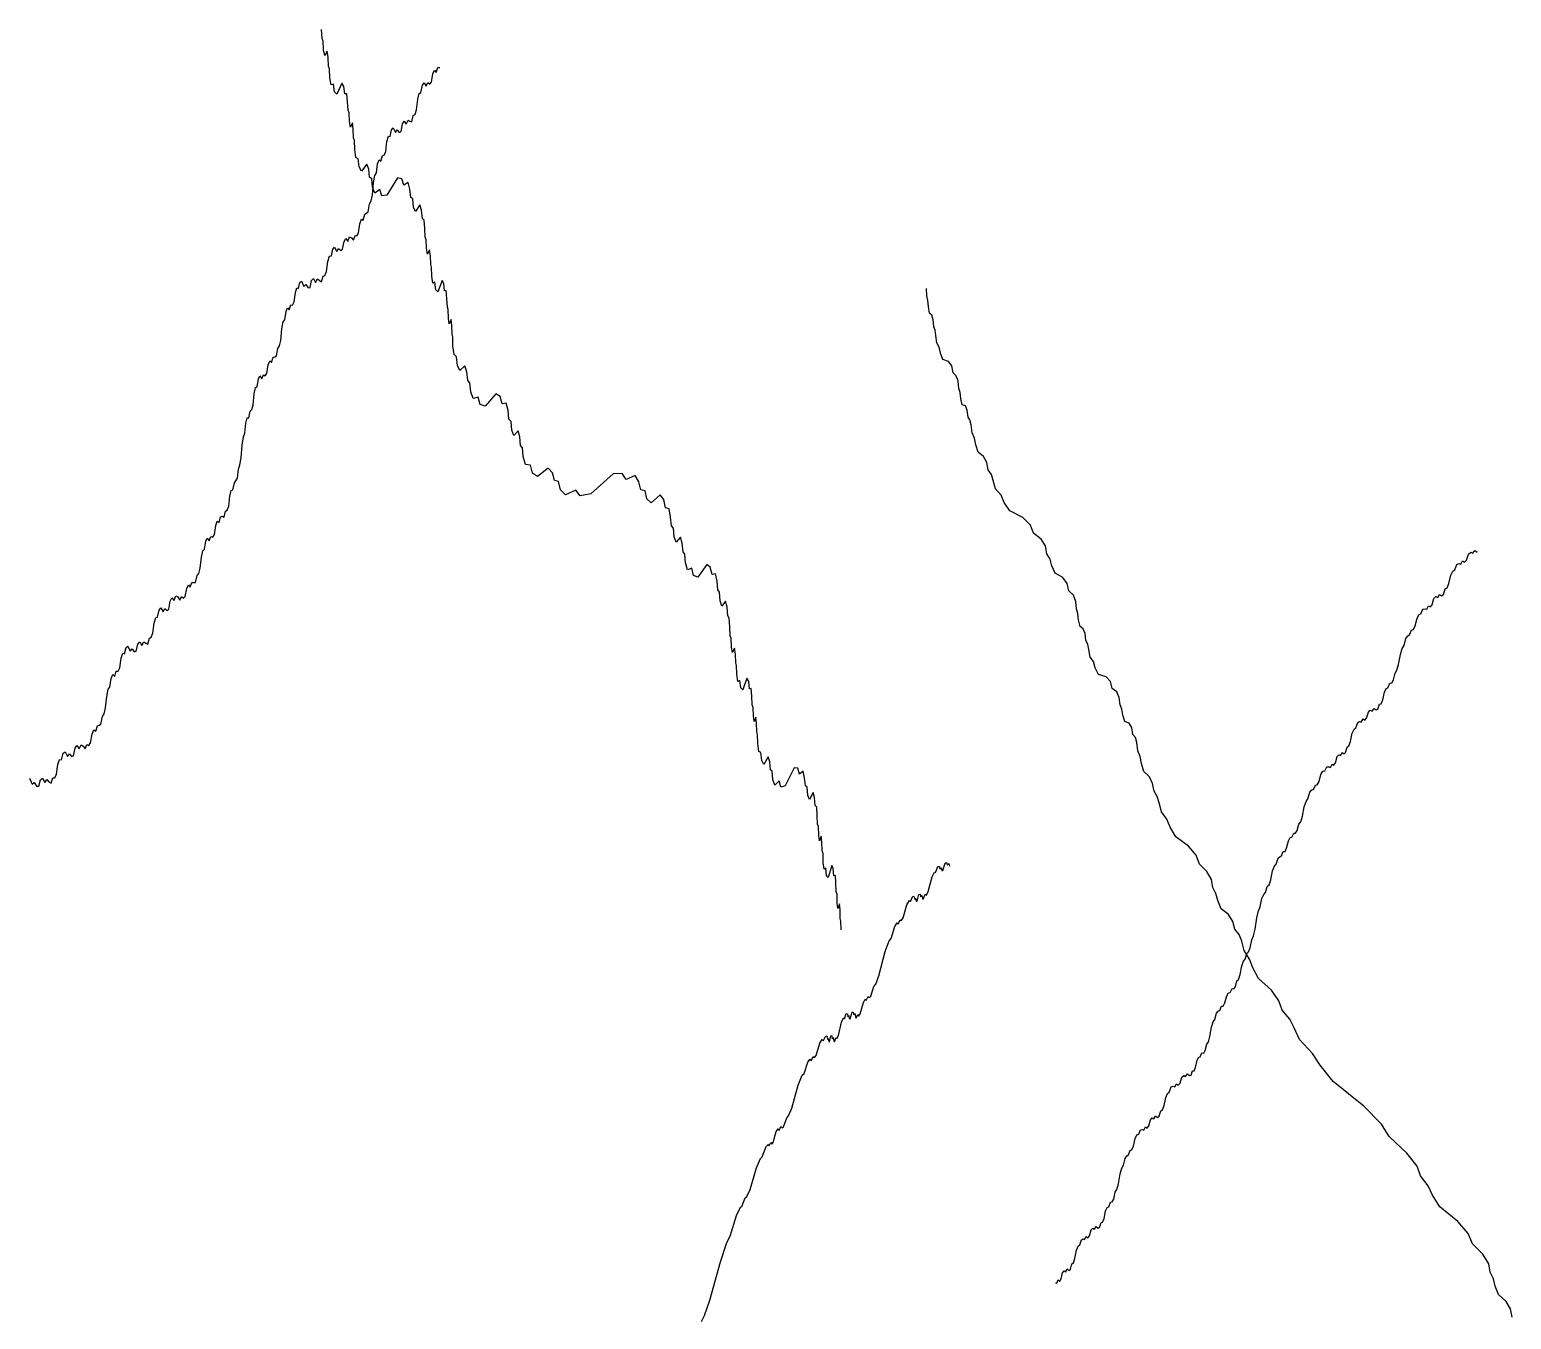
# Model space of a CAD drawing. Header units: metres. Extents: x 0 to 1, y 0 to 1.
# Drawn here: x 0.331 to 0.4923, y 0.8597 to 1 of the extents above; entities that cross this region are included whole.
import ezdxf

# ---------------------------------------------------------------- set-up
doc = ezdxf.new("R2010")
doc.units = ezdxf.units.M

msp = doc.modelspace()

# ---------------------------------------------------------------- linework, layer by layer
at = {"layer": '2', "color": 0}
for p, q in [((0.362863, 0.999049), (0.362804, 1)), ((0.362987, 0.998761), (0.362863, 0.999049)), ((0.363036, 0.997799), (0.362987, 0.998761)), ((0.36316, 0.997196), (0.363036, 0.997799)), ((0.36342, 0.997641), (0.36316, 0.997196)), ((0.363524, 0.996973), (0.36342, 0.997641)), ((0.363574, 0.99602), (0.363524, 0.996973)), ((0.363679, 0.995725), (0.363574, 0.99602)), ((0.363721, 0.99476), (0.363679, 0.995725)), ((0.374762, 0.994286), (0.374918, 0.995186)), ((0.374918, 0.995186), (0.375092, 0.995575)), ((0.375092, 0.995575), (0.375299, 0.995349)), ((0.375299, 0.995349), (0.375473, 0.995888)), ((0.375473, 0.995888), (0.375667, 0.995874)), ((0.363844, 0.99398), (0.363721, 0.99476)), ((0.364105, 0.994053), (0.363844, 0.99398)), ((0.364209, 0.993235), (0.364105, 0.994053)), ((0.365016, 0.994195), (0.364469, 0.992992)), ((0.365237, 0.993832), (0.365016, 0.994195)), ((0.365341, 0.993023), (0.365237, 0.993832)), ((0.373631, 0.993153), (0.373787, 0.993952)), ((0.373787, 0.993952), (0.37396, 0.994228)), ((0.37396, 0.994228), (0.374183, 0.993841)), ((0.374183, 0.993841), (0.374369, 0.994245)), ((0.374369, 0.994245), (0.374576, 0.99408)), ((0.374576, 0.99408), (0.374762, 0.994286)), ((0.364469, 0.992992), (0.364209, 0.993235)), ((0.365561, 0.993033), (0.365341, 0.993023)), ((0.36565, 0.992191), (0.365561, 0.993033)), ((0.3657, 0.991242), (0.36565, 0.992191)), ((0.373149, 0.991286), (0.373289, 0.99242)), ((0.373289, 0.99242), (0.373445, 0.993068)), ((0.373445, 0.993068), (0.373631, 0.993153)), ((0.365804, 0.990958), (0.3657, 0.991242)), ((0.365846, 0.989997), (0.365804, 0.990958)), ((0.371628, 0.989745), (0.371814, 0.99004)), ((0.371814, 0.99004), (0.372036, 0.989701)), ((0.372036, 0.989701), (0.372222, 0.990147)), ((0.372222, 0.990147), (0.37243, 0.990028)), ((0.372629, 0.989973), (0.372796, 0.990656)), ((0.372796, 0.990656), (0.372982, 0.990802)), ((0.372982, 0.990802), (0.373149, 0.991286)), ((0.365951, 0.989397), (0.365846, 0.989997)), ((0.366171, 0.98985), (0.365951, 0.989397)), ((0.36626, 0.989185), (0.366171, 0.98985)), ((0.366302, 0.988232), (0.36626, 0.989185)), ((0.370272, 0.988391), (0.370428, 0.989114)), ((0.370428, 0.989114), (0.370602, 0.989306)), ((0.370602, 0.989306), (0.37084, 0.988798)), ((0.37084, 0.988798), (0.371039, 0.989101)), ((0.371039, 0.989101), (0.371262, 0.988824)), ((0.371262, 0.988824), (0.371461, 0.988929)), ((0.371461, 0.988929), (0.371628, 0.989745)), ((0.37243, 0.990028), (0.372629, 0.989973)), ((0.36639, 0.987941), (0.366302, 0.988232)), ((0.366426, 0.986977), (0.36639, 0.987941)), ((0.36655, 0.986098), (0.366426, 0.986977)), ((0.369791, 0.986758), (0.36993, 0.987823)), ((0.36993, 0.987823), (0.370086, 0.988396)), ((0.370086, 0.988396), (0.370272, 0.988391)), ((0.36681, 0.98596), (0.36655, 0.986098)), ((0.366914, 0.985059), (0.36681, 0.98596)), ((0.367722, 0.985368), (0.367174, 0.984606)), ((0.367942, 0.984828), (0.367722, 0.985368)), ((0.368776, 0.984424), (0.368916, 0.985388)), ((0.368916, 0.985388), (0.369071, 0.985848)), ((0.369071, 0.985848), (0.369271, 0.985697)), ((0.369271, 0.985697), (0.369438, 0.986299)), ((0.369438, 0.986299), (0.369624, 0.986354)), ((0.369624, 0.986354), (0.369791, 0.986758)), ((0.367174, 0.984606), (0.366914, 0.985059)), ((0.368046, 0.983935), (0.367942, 0.984828)), ((0.368267, 0.983768), (0.368046, 0.983935)), ((0.368355, 0.982854), (0.368267, 0.983768)), ((0.368469, 0.983327), (0.368609, 0.984141)), ((0.368609, 0.984141), (0.368776, 0.984424)), ((0.371082, 0.983867), (0.36993, 0.981998)), ((0.371545, 0.983773), (0.371082, 0.983867)), ((0.371765, 0.983091), (0.371545, 0.983773)), ((0.368195, 0.981384), (0.368344, 0.982046)), ((0.368344, 0.982046), (0.368469, 0.983327)), ((0.368615, 0.982225), (0.368355, 0.982854)), ((0.369163, 0.982614), (0.368615, 0.982225)), ((0.369383, 0.981924), (0.369163, 0.982614)), ((0.36993, 0.981998), (0.369383, 0.981924)), ((0.372229, 0.98337), (0.371765, 0.983091)), ((0.372415, 0.982635), (0.372229, 0.98337)), ((0.37252, 0.981747), (0.372415, 0.982635)), ((0.367878, 0.980181), (0.368028, 0.981041)), ((0.368028, 0.981041), (0.368195, 0.981384)), ((0.37274, 0.98159), (0.37252, 0.981747)), ((0.372828, 0.98068), (0.37274, 0.98159)), ((0.373049, 0.980209), (0.372828, 0.98068)), ((0.373512, 0.980929), (0.373049, 0.980209)), ((0.373698, 0.980372), (0.373512, 0.980929)), ((0.373787, 0.979471), (0.373698, 0.980372)), ((0.36683, 0.977896), (0.36698, 0.978889)), ((0.36698, 0.978889), (0.367147, 0.979382)), ((0.367147, 0.979382), (0.367346, 0.979279)), ((0.367346, 0.979279), (0.367513, 0.979922)), ((0.367513, 0.979922), (0.367699, 0.980023)), ((0.367699, 0.980023), (0.367878, 0.980181)), ((0.373973, 0.979287), (0.373787, 0.979471)), ((0.374048, 0.978367), (0.373973, 0.979287)), ((0.365258, 0.976945), (0.365444, 0.977271)), ((0.365444, 0.977271), (0.365666, 0.976969)), ((0.365666, 0.976969), (0.365852, 0.977445)), ((0.365852, 0.977445), (0.36606, 0.97736)), ((0.36606, 0.97736), (0.366273, 0.977106)), ((0.366273, 0.977106), (0.366452, 0.977621)), ((0.366452, 0.977621), (0.366651, 0.97758)), ((0.366651, 0.97758), (0.36683, 0.977896)), ((0.374098, 0.977421), (0.374048, 0.978367)), ((0.374203, 0.977142), (0.374098, 0.977421)), ((0.374245, 0.976183), (0.374203, 0.977142)), ((0.363878, 0.975381), (0.364045, 0.976123)), ((0.364045, 0.976123), (0.364231, 0.976336)), ((0.364231, 0.976336), (0.36447, 0.975868)), ((0.36447, 0.975868), (0.364669, 0.976204)), ((0.364669, 0.976204), (0.364891, 0.975964)), ((0.364891, 0.975964), (0.365091, 0.976102)), ((0.365091, 0.976102), (0.365258, 0.976945)), ((0.374349, 0.97559), (0.374245, 0.976183)), ((0.37457, 0.976054), (0.374349, 0.97559)), ((0.374658, 0.975394), (0.37457, 0.976054)), ((0.363363, 0.973689), (0.363512, 0.974772)), ((0.363512, 0.974772), (0.363679, 0.975364)), ((0.363679, 0.975364), (0.363878, 0.975381)), ((0.3747, 0.974444), (0.374658, 0.975394)), ((0.374789, 0.974157), (0.3747, 0.974444)), ((0.374825, 0.973195), (0.374789, 0.974157)), ((0.360304, 0.971841), (0.360459, 0.972508)), ((0.360459, 0.972508), (0.360633, 0.972636)), ((0.360633, 0.972636), (0.360888, 0.972042)), ((0.361554, 0.971947), (0.361733, 0.972702)), ((0.361733, 0.972702), (0.361932, 0.972929)), ((0.361932, 0.972929), (0.36217, 0.97251)), ((0.36217, 0.97251), (0.36237, 0.972887)), ((0.36237, 0.972887), (0.362592, 0.972693)), ((0.362592, 0.972693), (0.362806, 0.972566)), ((0.362806, 0.972566), (0.362984, 0.973188)), ((0.362984, 0.973188), (0.363184, 0.973266)), ((0.363184, 0.973266), (0.363363, 0.973689)), ((0.374929, 0.972424), (0.374825, 0.973195)), ((0.375149, 0.972516), (0.374929, 0.972424)), ((0.375238, 0.971706), (0.375149, 0.972516)), ((0.375921, 0.972726), (0.375458, 0.971483)), ((0.376108, 0.97238), (0.375921, 0.972726)), ((0.376196, 0.971578), (0.376108, 0.97238)), ((0.359822, 0.970383), (0.359962, 0.971398)), ((0.359962, 0.971398), (0.360118, 0.971914)), ((0.360118, 0.971914), (0.360304, 0.971841)), ((0.360888, 0.972042), (0.361102, 0.972273)), ((0.361102, 0.972273), (0.36134, 0.971915)), ((0.36134, 0.971915), (0.361554, 0.971947)), ((0.375458, 0.971483), (0.375238, 0.971706)), ((0.376383, 0.971605), (0.376196, 0.971578)), ((0.376458, 0.970769), (0.376383, 0.971605)), ((0.3765, 0.969824), (0.376458, 0.970769)), ((0.42869, 0.971037), (0.428644, 0.971856)), ((0.428798, 0.970549), (0.42869, 0.971037)), ((0.358807, 0.968418), (0.358947, 0.969332)), ((0.358947, 0.969332), (0.359103, 0.969736)), ((0.359103, 0.969736), (0.359302, 0.969512)), ((0.359302, 0.969512), (0.359469, 0.970053)), ((0.359469, 0.970053), (0.359655, 0.970041)), ((0.359655, 0.970041), (0.359822, 0.970383)), ((0.376589, 0.969547), (0.3765, 0.969824)), ((0.376624, 0.968589), (0.376589, 0.969547)), ((0.428861, 0.969881), (0.428798, 0.970549)), ((0.428969, 0.969173), (0.428861, 0.969881)), ((0.429224, 0.968945), (0.428969, 0.969173)), ((0.358501, 0.967434), (0.358641, 0.968197)), ((0.358641, 0.968197), (0.358807, 0.968418)), ((0.376713, 0.967998), (0.376624, 0.968589)), ((0.376899, 0.968466), (0.376713, 0.967998)), ((0.376974, 0.967808), (0.376899, 0.968466)), ((0.37701, 0.966859), (0.376974, 0.967808)), ((0.429372, 0.968429), (0.429224, 0.968945)), ((0.429435, 0.967669), (0.429372, 0.968429)), ((0.429583, 0.96732), (0.429435, 0.967669)), ((0.358226, 0.96559), (0.358376, 0.966197)), ((0.358376, 0.966197), (0.358501, 0.967434)), ((0.377085, 0.966574), (0.37701, 0.966859)), ((0.377115, 0.965613), (0.377085, 0.966574)), ((0.429669, 0.966733), (0.429583, 0.96732)), ((0.429778, 0.965922), (0.429669, 0.966733)), ((0.430033, 0.96545), (0.429778, 0.965922)), ((0.357378, 0.963794), (0.357544, 0.964376)), ((0.357544, 0.964376), (0.357731, 0.96441)), ((0.357731, 0.96441), (0.357909, 0.964502)), ((0.357909, 0.964502), (0.358059, 0.965308)), ((0.358059, 0.965308), (0.358226, 0.96559)), ((0.377239, 0.964677), (0.377115, 0.965613)), ((0.377499, 0.964422), (0.377239, 0.964677)), ((0.377603, 0.963473), (0.377499, 0.964422)), ((0.430181, 0.964793), (0.430033, 0.96545)), ((0.430436, 0.964102), (0.430181, 0.964793)), ((0.356862, 0.962599), (0.357011, 0.963537)), ((0.357011, 0.963537), (0.357178, 0.963969)), ((0.357178, 0.963969), (0.357378, 0.963794)), ((0.377863, 0.962903), (0.377603, 0.963473)), ((0.378411, 0.963417), (0.377863, 0.962903)), ((0.378631, 0.962777), (0.378411, 0.963417)), ((0.378735, 0.961836), (0.378631, 0.962777)), ((0.431036, 0.963915), (0.430436, 0.964102)), ((0.431385, 0.963422), (0.431036, 0.963915)), ((0.431533, 0.962673), (0.431385, 0.963422)), ((0.431882, 0.962347), (0.431533, 0.962673)), ((0.355489, 0.960367), (0.355629, 0.961054)), ((0.355629, 0.961054), (0.355796, 0.961186)), ((0.355796, 0.961186), (0.355935, 0.962024)), ((0.355935, 0.962024), (0.356091, 0.962343)), ((0.356091, 0.962343), (0.356305, 0.962011)), ((0.356305, 0.962011), (0.356483, 0.962461)), ((0.356483, 0.962461), (0.356683, 0.962347)), ((0.356683, 0.962347), (0.356862, 0.962599)), ((0.378956, 0.961569), (0.378735, 0.961836)), ((0.379044, 0.960615), (0.378956, 0.961569)), ((0.432085, 0.961774), (0.431882, 0.962347)), ((0.432148, 0.960971), (0.432085, 0.961774)), ((0.355364, 0.959199), (0.355489, 0.960367)), ((0.379304, 0.959868), (0.379044, 0.960615)), ((0.379851, 0.960009), (0.379304, 0.959868)), ((0.380072, 0.95922), (0.379851, 0.960009)), ((0.381771, 0.960393), (0.380619, 0.959046)), ((0.382234, 0.960089), (0.381771, 0.960393)), ((0.382454, 0.959308), (0.382234, 0.960089)), ((0.432296, 0.960519), (0.432148, 0.960971)), ((0.432382, 0.959873), (0.432296, 0.960519)), ((0.43253, 0.959202), (0.432382, 0.959873)), ((0.354898, 0.957756), (0.355047, 0.95848)), ((0.355047, 0.95848), (0.355214, 0.958673)), ((0.355214, 0.958673), (0.355364, 0.959199)), ((0.380619, 0.959046), (0.380072, 0.95922)), ((0.382918, 0.959376), (0.382454, 0.959308)), ((0.383104, 0.958557), (0.382918, 0.959376)), ((0.383209, 0.957621), (0.383104, 0.958557)), ((0.432879, 0.95906), (0.43253, 0.959202)), ((0.433082, 0.958594), (0.432879, 0.95906)), ((0.433168, 0.957856), (0.433082, 0.958594)), ((0.433371, 0.957557), (0.433168, 0.957856)), ((0.354454, 0.956118), (0.354579, 0.957186)), ((0.354579, 0.957186), (0.354719, 0.95776)), ((0.354719, 0.95776), (0.354898, 0.957756)), ((0.383429, 0.957365), (0.383209, 0.957621)), ((0.383517, 0.956415), (0.383429, 0.957365)), ((0.383738, 0.955843), (0.383517, 0.956415)), ((0.384201, 0.956354), (0.383738, 0.955843)), ((0.384387, 0.955713), (0.384201, 0.956354)), ((0.433489, 0.956999), (0.433371, 0.957557)), ((0.433597, 0.95614), (0.433489, 0.956999)), ((0.354067, 0.953423), (0.354179, 0.954796)), ((0.354179, 0.954796), (0.354304, 0.955713)), ((0.354304, 0.955713), (0.354454, 0.956118)), ((0.384476, 0.954771), (0.384387, 0.955713)), ((0.384662, 0.954503), (0.384476, 0.954771)), ((0.433852, 0.955554), (0.433597, 0.95614)), ((0.434, 0.95483), (0.433852, 0.955554)), ((0.434255, 0.954025), (0.434, 0.95483)), ((0.353932, 0.952651), (0.354067, 0.953423)), ((0.384737, 0.953549), (0.384662, 0.954503)), ((0.384997, 0.952702), (0.384737, 0.953549)), ((0.434856, 0.953568), (0.434255, 0.954025)), ((0.435205, 0.952919), (0.434856, 0.953568)), ((0.353648, 0.951215), (0.353783, 0.952185)), ((0.353783, 0.952185), (0.353932, 0.952651)), ((0.385545, 0.952634), (0.384997, 0.952702)), ((0.385765, 0.95176), (0.385545, 0.952634)), ((0.386312, 0.951377), (0.385765, 0.95176)), ((0.387464, 0.952283), (0.386312, 0.951377)), ((0.387927, 0.951801), (0.387464, 0.952283)), ((0.388147, 0.950936), (0.387927, 0.951801)), ((0.394535, 0.951672), (0.392111, 0.949498)), ((0.39551, 0.951701), (0.394535, 0.951672)), ((0.395974, 0.951077), (0.39551, 0.951701)), ((0.396949, 0.951479), (0.395974, 0.951077)), ((0.397341, 0.950794), (0.396949, 0.951479)), ((0.435353, 0.952103), (0.435205, 0.952919)), ((0.435702, 0.951621), (0.435353, 0.952103)), ((0.435905, 0.950957), (0.435702, 0.951621)), ((0.352843, 0.949263), (0.352993, 0.949878)), ((0.352993, 0.949878), (0.353172, 0.949922)), ((0.353172, 0.949922), (0.353321, 0.950688)), ((0.353321, 0.950688), (0.353488, 0.950926)), ((0.353488, 0.950926), (0.353648, 0.951215)), ((0.388611, 0.950827), (0.388147, 0.950936)), ((0.388797, 0.949937), (0.388611, 0.950827)), ((0.389344, 0.949376), (0.388797, 0.949937)), ((0.390496, 0.94991), (0.389344, 0.949376)), ((0.39096, 0.949279), (0.390496, 0.94991)), ((0.397562, 0.949933), (0.397341, 0.950794)), ((0.398025, 0.949834), (0.397562, 0.949933)), ((0.398211, 0.948948), (0.398025, 0.949834)), ((0.43616, 0.950049), (0.435905, 0.950957)), ((0.43676, 0.949349), (0.43616, 0.950049)), ((0.352549, 0.947712), (0.352709, 0.94816)), ((0.352709, 0.94816), (0.352843, 0.949263)), ((0.392111, 0.949498), (0.39096, 0.949279)), ((0.398675, 0.948535), (0.398211, 0.948948)), ((0.39965, 0.949378), (0.398675, 0.948535)), ((0.400042, 0.94887), (0.39965, 0.949378)), ((0.400229, 0.947993), (0.400042, 0.94887)), ((0.437109, 0.948559), (0.43676, 0.949349)), ((0.43771, 0.94764), (0.437109, 0.948559)), ((0.351299, 0.946052), (0.351465, 0.946514)), ((0.351465, 0.946514), (0.351665, 0.946376)), ((0.351665, 0.946376), (0.351832, 0.946989)), ((0.351832, 0.946989), (0.352018, 0.947057)), ((0.352018, 0.947057), (0.352209, 0.94696)), ((0.352209, 0.94696), (0.35237, 0.947606)), ((0.35237, 0.947606), (0.352549, 0.947712)), ((0.400621, 0.947858), (0.400229, 0.947993)), ((0.400779, 0.946958), (0.400621, 0.947858)), ((0.400884, 0.946025), (0.400779, 0.946958)), ((0.439124, 0.946913), (0.43771, 0.94764)), ((0.439946, 0.946108), (0.439124, 0.946913)), ((0.35097, 0.944801), (0.351149, 0.945086)), ((0.351149, 0.945086), (0.351299, 0.946052)), ((0.401104, 0.945774), (0.400884, 0.946025)), ((0.401192, 0.944826), (0.401104, 0.945774)), ((0.440295, 0.945226), (0.439946, 0.946108)), ((0.441118, 0.944587), (0.440295, 0.945226)), ((0.349733, 0.942595), (0.349883, 0.94331)), ((0.349883, 0.94331), (0.350062, 0.943473)), ((0.350062, 0.943473), (0.350211, 0.944339)), ((0.350211, 0.944339), (0.350378, 0.944688)), ((0.350378, 0.944688), (0.350592, 0.944395)), ((0.350592, 0.944395), (0.350771, 0.944878)), ((0.350771, 0.944878), (0.35097, 0.944801)), ((0.401412, 0.94426), (0.401192, 0.944826)), ((0.401876, 0.944783), (0.401412, 0.94426)), ((0.402062, 0.944146), (0.401876, 0.944783)), ((0.402151, 0.943207), (0.402062, 0.944146)), ((0.441595, 0.943832), (0.441118, 0.944587)), ((0.441744, 0.942973), (0.441595, 0.943832)), ((0.488082, 0.943035), (0.488313, 0.943342)), ((0.488313, 0.943342), (0.488558, 0.943165)), ((0.349599, 0.941402), (0.349733, 0.942595)), ((0.402337, 0.942944), (0.402151, 0.943207)), ((0.402412, 0.941991), (0.402337, 0.942944)), ((0.402632, 0.941249), (0.402412, 0.941991)), ((0.404721, 0.941813), (0.403746, 0.940447)), ((0.405113, 0.941516), (0.404721, 0.941813)), ((0.442093, 0.942388), (0.441744, 0.942973)), ((0.442295, 0.941665), (0.442093, 0.942388)), ((0.442644, 0.940861), (0.442295, 0.941665)), ((0.486123, 0.941245), (0.48634, 0.941816)), ((0.48634, 0.941816), (0.486571, 0.941918)), ((0.486571, 0.941918), (0.486772, 0.941851)), ((0.486772, 0.941851), (0.486981, 0.942199)), ((0.486981, 0.942199), (0.487203, 0.942063)), ((0.487203, 0.942063), (0.487412, 0.942293)), ((0.487412, 0.942293), (0.487629, 0.942948)), ((0.487629, 0.942948), (0.48786, 0.943141)), ((0.48786, 0.943141), (0.488082, 0.943035)), ((0.3491, 0.939869), (0.34926, 0.940623)), ((0.34926, 0.940623), (0.349439, 0.940847)), ((0.349439, 0.940847), (0.349599, 0.941402)), ((0.403096, 0.941398), (0.402632, 0.941249)), ((0.403282, 0.940612), (0.403096, 0.941398)), ((0.403746, 0.940447), (0.403282, 0.940612)), ((0.4053, 0.940738), (0.405113, 0.941516)), ((0.405692, 0.940814), (0.4053, 0.940738)), ((0.40585, 0.939998), (0.405692, 0.940814)), ((0.443467, 0.940406), (0.442644, 0.940861)), ((0.443944, 0.939759), (0.443467, 0.940406)), ((0.485492, 0.939738), (0.485697, 0.940641)), ((0.485697, 0.940641), (0.485914, 0.941097)), ((0.485914, 0.941097), (0.486123, 0.941245)), ((0.347977, 0.93833), (0.348137, 0.939216)), ((0.348137, 0.939216), (0.348316, 0.93959)), ((0.348316, 0.93959), (0.34853, 0.939346)), ((0.34853, 0.939346), (0.348709, 0.93987)), ((0.348709, 0.93987), (0.348908, 0.939839)), ((0.348908, 0.939839), (0.3491, 0.939869)), ((0.405938, 0.939064), (0.40585, 0.939998)), ((0.406125, 0.938811), (0.405938, 0.939064)), ((0.4062, 0.937862), (0.406125, 0.938811)), ((0.444147, 0.938943), (0.443944, 0.939759)), ((0.444625, 0.938462), (0.444147, 0.938943)), ((0.444903, 0.937799), (0.444625, 0.938462)), ((0.484269, 0.938235), (0.484478, 0.93856)), ((0.484478, 0.93856), (0.4847, 0.938402)), ((0.4847, 0.938402), (0.48489, 0.938565)), ((0.48489, 0.938565), (0.485086, 0.939151)), ((0.485086, 0.939151), (0.485295, 0.939269)), ((0.485295, 0.939269), (0.485492, 0.939738)), ((0.34497, 0.936093), (0.345137, 0.936856)), ((0.345137, 0.936856), (0.345323, 0.937091)), ((0.345323, 0.937091), (0.345561, 0.936653)), ((0.345561, 0.936653), (0.345761, 0.937014)), ((0.345761, 0.937014), (0.345983, 0.936801)), ((0.345983, 0.936801), (0.346182, 0.936963)), ((0.346182, 0.936963), (0.346349, 0.937827)), ((0.346349, 0.937827), (0.346535, 0.938176)), ((0.346535, 0.938176), (0.346758, 0.937902)), ((0.346758, 0.937902), (0.346944, 0.938401)), ((0.346944, 0.938401), (0.347151, 0.938342)), ((0.347151, 0.938342), (0.34738, 0.937935)), ((0.34738, 0.937935), (0.347572, 0.938323)), ((0.347572, 0.938323), (0.347785, 0.93814)), ((0.347785, 0.93814), (0.347977, 0.93833)), ((0.406386, 0.937294), (0.4062, 0.937862)), ((0.406779, 0.937812), (0.406386, 0.937294)), ((0.406936, 0.937174), (0.406779, 0.937812)), ((0.407011, 0.936234), (0.406936, 0.937174)), ((0.444966, 0.936976), (0.444903, 0.937799)), ((0.445114, 0.936476), (0.444966, 0.936976)), ((0.482452, 0.936462), (0.482669, 0.936967)), ((0.482669, 0.936967), (0.4829, 0.936999)), ((0.4829, 0.936999), (0.483082, 0.936948)), ((0.483082, 0.936948), (0.483271, 0.937311)), ((0.483271, 0.937311), (0.483473, 0.937194)), ((0.483473, 0.937194), (0.483662, 0.93744)), ((0.483662, 0.93744), (0.483859, 0.938112)), ((0.483859, 0.938112), (0.484068, 0.938323)), ((0.484068, 0.938323), (0.484269, 0.938235)), ((0.344454, 0.934337), (0.344604, 0.935438)), ((0.344604, 0.935438), (0.344771, 0.936051)), ((0.344771, 0.936051), (0.34497, 0.936093)), ((0.407169, 0.935969), (0.407011, 0.936234)), ((0.407233, 0.935016), (0.407169, 0.935969)), ((0.4452, 0.935802), (0.445114, 0.936476)), ((0.445348, 0.935082), (0.4452, 0.935802)), ((0.481821, 0.935146), (0.482025, 0.935987)), ((0.482025, 0.935987), (0.482243, 0.936377)), ((0.482243, 0.936377), (0.482452, 0.936462)), ((0.343897, 0.933145), (0.344076, 0.933789)), ((0.344076, 0.933789), (0.344275, 0.933892)), ((0.344275, 0.933892), (0.344454, 0.934337)), ((0.407282, 0.934071), (0.407233, 0.935016)), ((0.407387, 0.933795), (0.407282, 0.934071)), ((0.407429, 0.932838), (0.407387, 0.933795)), ((0.445697, 0.934827), (0.445348, 0.935082)), ((0.4459, 0.934296), (0.445697, 0.934827)), ((0.445986, 0.93353), (0.4459, 0.934296)), ((0.480607, 0.932994), (0.480811, 0.933751)), ((0.480811, 0.933751), (0.481029, 0.934051)), ((0.481029, 0.934051), (0.481218, 0.934156)), ((0.481218, 0.934156), (0.481415, 0.934682)), ((0.481415, 0.934682), (0.481624, 0.934737)), ((0.481624, 0.934737), (0.481821, 0.935146)), ((0.341005, 0.931619), (0.341172, 0.932156)), ((0.341172, 0.932156), (0.341372, 0.932108)), ((0.341372, 0.932108), (0.341539, 0.932795)), ((0.341539, 0.932795), (0.341725, 0.932946)), ((0.341725, 0.932946), (0.34198, 0.932384)), ((0.34198, 0.932384), (0.342194, 0.932641)), ((0.342194, 0.932641), (0.342432, 0.932312)), ((0.342432, 0.932312), (0.342645, 0.932371)), ((0.342645, 0.932371), (0.342824, 0.933148)), ((0.342824, 0.933148), (0.343024, 0.9334)), ((0.343024, 0.9334), (0.343262, 0.93301)), ((0.343262, 0.93301), (0.343461, 0.933412)), ((0.343461, 0.933412), (0.343684, 0.933245)), ((0.343684, 0.933245), (0.343897, 0.933145)), ((0.407534, 0.932248), (0.407429, 0.932838)), ((0.407754, 0.932718), (0.407534, 0.932248)), ((0.407843, 0.932061), (0.407754, 0.932718)), ((0.407885, 0.931112), (0.407843, 0.932061)), ((0.446189, 0.933164), (0.445986, 0.93353)), ((0.446307, 0.932569), (0.446189, 0.933164)), ((0.446455, 0.931746), (0.446307, 0.932569)), ((0.480013, 0.930946), (0.480206, 0.932025)), ((0.480206, 0.932025), (0.48041, 0.932666)), ((0.48041, 0.932666), (0.480607, 0.932994)), ((0.340677, 0.930222), (0.340856, 0.930586)), ((0.340856, 0.930586), (0.341005, 0.931619)), ((0.407973, 0.930828), (0.407885, 0.931112)), ((0.408009, 0.929867), (0.407973, 0.930828)), ((0.446804, 0.931248), (0.446455, 0.931746)), ((0.447007, 0.930575), (0.446804, 0.931248)), ((0.447356, 0.929858), (0.447007, 0.930575)), ((0.479828, 0.930309), (0.480013, 0.930946)), ((0.339769, 0.928487), (0.339918, 0.929419)), ((0.339918, 0.929419), (0.340085, 0.929844)), ((0.340085, 0.929844), (0.340299, 0.929646)), ((0.340299, 0.929646), (0.340478, 0.930209)), ((0.340478, 0.930209), (0.340677, 0.930222)), ((0.408113, 0.9291), (0.408009, 0.929867)), ((0.408334, 0.929198), (0.408113, 0.9291)), ((0.408422, 0.928391), (0.408334, 0.929198)), ((0.409106, 0.929432), (0.408642, 0.928175)), ((0.409292, 0.929091), (0.409106, 0.929432)), ((0.409381, 0.928293), (0.409292, 0.929091)), ((0.448178, 0.929607), (0.447356, 0.929858)), ((0.448656, 0.929078), (0.448178, 0.929607)), ((0.448858, 0.928313), (0.448656, 0.929078)), ((0.478861, 0.928395), (0.479058, 0.9289)), ((0.479058, 0.9289), (0.479267, 0.928932)), ((0.479267, 0.928932), (0.479445, 0.929257)), ((0.479445, 0.929257), (0.479631, 0.930011)), ((0.479631, 0.930011), (0.479828, 0.930309)), ((0.339306, 0.926209), (0.33944, 0.927462)), ((0.33944, 0.927462), (0.33959, 0.928243)), ((0.33959, 0.928243), (0.339769, 0.928487)), ((0.408642, 0.928175), (0.408422, 0.928391)), ((0.409567, 0.928325), (0.409381, 0.928293)), ((0.409642, 0.927491), (0.409567, 0.928325)), ((0.409684, 0.926547), (0.409642, 0.927491)), ((0.449336, 0.927951), (0.448858, 0.928313)), ((0.449614, 0.927357), (0.449336, 0.927951)), ((0.4497, 0.926547), (0.449614, 0.927357)), ((0.478289, 0.92708), (0.478475, 0.927921)), ((0.478475, 0.927921), (0.478672, 0.928311)), ((0.478672, 0.928311), (0.478861, 0.928395)), ((0.338967, 0.925277), (0.339146, 0.925582)), ((0.339146, 0.925582), (0.339306, 0.926209)), ((0.409773, 0.926273), (0.409684, 0.926547)), ((0.409809, 0.925317), (0.409773, 0.926273)), ((0.449903, 0.92608), (0.4497, 0.926547)), ((0.450021, 0.925425), (0.449903, 0.92608)), ((0.476533, 0.925109), (0.47673, 0.925765)), ((0.47673, 0.925765), (0.476939, 0.925959)), ((0.476939, 0.925959), (0.477141, 0.925854)), ((0.477141, 0.925854), (0.47735, 0.926163)), ((0.47735, 0.926163), (0.477572, 0.925987)), ((0.477572, 0.925987), (0.477743, 0.926091)), ((0.477743, 0.926091), (0.477922, 0.926617)), ((0.477922, 0.926617), (0.478111, 0.926672)), ((0.478111, 0.926672), (0.478289, 0.92708)), ((0.338237, 0.923674), (0.338415, 0.924278)), ((0.338415, 0.924278), (0.338615, 0.924336)), ((0.338615, 0.924336), (0.338806, 0.924452)), ((0.338806, 0.924452), (0.338967, 0.925277)), ((0.409897, 0.924728), (0.409809, 0.925317)), ((0.410084, 0.925202), (0.409897, 0.924728)), ((0.410159, 0.924546), (0.410084, 0.925202)), ((0.410194, 0.923598), (0.410159, 0.924546)), ((0.450224, 0.924738), (0.450021, 0.925425)), ((0.450701, 0.924559), (0.450224, 0.924738)), ((0.450979, 0.924072), (0.450701, 0.924559)), ((0.451097, 0.923325), (0.450979, 0.924072)), ((0.475176, 0.923905), (0.475365, 0.924054)), ((0.475365, 0.924054), (0.475562, 0.924626)), ((0.475562, 0.924626), (0.475771, 0.92473)), ((0.475771, 0.92473), (0.475953, 0.924664)), ((0.475953, 0.924664), (0.476143, 0.925012)), ((0.476143, 0.925012), (0.476344, 0.924878)), ((0.476344, 0.924878), (0.476533, 0.925109)), ((0.337492, 0.922135), (0.337684, 0.92241)), ((0.337684, 0.92241), (0.337844, 0.923369)), ((0.337844, 0.923369), (0.338023, 0.923822)), ((0.338023, 0.923822), (0.338237, 0.923674)), ((0.410269, 0.923315), (0.410194, 0.923598)), ((0.410299, 0.922355), (0.410269, 0.923315)), ((0.410404, 0.921488), (0.410299, 0.922355)), ((0.451375, 0.923005), (0.451097, 0.923325)), ((0.451536, 0.922435), (0.451375, 0.923005)), ((0.451644, 0.921552), (0.451536, 0.922435)), ((0.474615, 0.922074), (0.474794, 0.922543)), ((0.474794, 0.922543), (0.474979, 0.923448)), ((0.474979, 0.923448), (0.475176, 0.923905)), ((0.334521, 0.920578), (0.3347, 0.921282)), ((0.3347, 0.921282), (0.334899, 0.921452)), ((0.334899, 0.921452), (0.335155, 0.920928)), ((0.335155, 0.920928), (0.335368, 0.921219)), ((0.335368, 0.921219), (0.335606, 0.920927)), ((0.335606, 0.920927), (0.33582, 0.921018)), ((0.33582, 0.921018), (0.335999, 0.921823)), ((0.335999, 0.921823), (0.336198, 0.922106)), ((0.336198, 0.922106), (0.336437, 0.921753)), ((0.336437, 0.921753), (0.336636, 0.922185)), ((0.336636, 0.922185), (0.336858, 0.922053)), ((0.336858, 0.922053), (0.337087, 0.921749)), ((0.337087, 0.921749), (0.337279, 0.922222)), ((0.337279, 0.922222), (0.337492, 0.922135)), ((0.410624, 0.921377), (0.410404, 0.921488)), ((0.410713, 0.920485), (0.410624, 0.921377)), ((0.411396, 0.920876), (0.410933, 0.920059)), ((0.411583, 0.920358), (0.411396, 0.920876)), ((0.451899, 0.920913), (0.451644, 0.921552)), ((0.452047, 0.920158), (0.451899, 0.920913)), ((0.473135, 0.920236), (0.473313, 0.92091)), ((0.473313, 0.92091), (0.473503, 0.921121)), ((0.473503, 0.921121), (0.473685, 0.921034)), ((0.473685, 0.921034), (0.473875, 0.921361)), ((0.473875, 0.921361), (0.474076, 0.921204)), ((0.474076, 0.921204), (0.474247, 0.921367)), ((0.474247, 0.921367), (0.474426, 0.921954)), ((0.474426, 0.921954), (0.474615, 0.922074)), ((0.333968, 0.919006), (0.334129, 0.920054)), ((0.334129, 0.920054), (0.334308, 0.920608)), ((0.334308, 0.920608), (0.334521, 0.920578)), ((0.410933, 0.920059), (0.410713, 0.920485)), ((0.411671, 0.919475), (0.411583, 0.920358)), ((0.411858, 0.91933), (0.411671, 0.919475)), ((0.411933, 0.918425), (0.411858, 0.91933)), ((0.414241, 0.919711), (0.413266, 0.917727)), ((0.414634, 0.919663), (0.414241, 0.919711)), ((0.41482, 0.919004), (0.414634, 0.919663)), ((0.415212, 0.919329), (0.41482, 0.919004)), ((0.41537, 0.918613), (0.415212, 0.919329)), ((0.452302, 0.919299), (0.452047, 0.920158)), ((0.452903, 0.918716), (0.452302, 0.919299)), ((0.47157, 0.918987), (0.471787, 0.919325)), ((0.471787, 0.919325), (0.471996, 0.91936)), ((0.471996, 0.91936), (0.472213, 0.919814)), ((0.472213, 0.919814), (0.472444, 0.919792)), ((0.472444, 0.919792), (0.472609, 0.919741)), ((0.472609, 0.919741), (0.472781, 0.920106)), ((0.472781, 0.920106), (0.472963, 0.919989)), ((0.472963, 0.919989), (0.473135, 0.920236)), ((0.331044, 0.918585), (0.331318, 0.917932)), ((0.331318, 0.917932), (0.331546, 0.918113)), ((0.331546, 0.918113), (0.331802, 0.9177)), ((0.331802, 0.9177), (0.332031, 0.917683)), ((0.332031, 0.917683), (0.332222, 0.918397)), ((0.332222, 0.918397), (0.332436, 0.918577)), ((0.332436, 0.918577), (0.332691, 0.918103)), ((0.332691, 0.918103), (0.332905, 0.918434)), ((0.332905, 0.918434), (0.333143, 0.918188)), ((0.333143, 0.918188), (0.333372, 0.918012)), ((0.333372, 0.918012), (0.333563, 0.918592)), ((0.333563, 0.918592), (0.333777, 0.918624)), ((0.333777, 0.918624), (0.333968, 0.919006)), ((0.412153, 0.917822), (0.411933, 0.918425)), ((0.412616, 0.918266), (0.412153, 0.917822)), ((0.412803, 0.917598), (0.412616, 0.918266)), ((0.413266, 0.917727), (0.412803, 0.917598)), ((0.415459, 0.917735), (0.41537, 0.918613)), ((0.415645, 0.9176), (0.415459, 0.917735)), ((0.41572, 0.916699), (0.415645, 0.9176)), ((0.453252, 0.917993), (0.452903, 0.918716)), ((0.4534, 0.917146), (0.453252, 0.917993)), ((0.470763, 0.917347), (0.47096, 0.917827)), ((0.47096, 0.917827), (0.471169, 0.917832)), ((0.471169, 0.917832), (0.471365, 0.918194)), ((0.471365, 0.918194), (0.47157, 0.918987)), ((0.415907, 0.91625), (0.41572, 0.916699)), ((0.416299, 0.917016), (0.415907, 0.91625)), ((0.416457, 0.916478), (0.416299, 0.917016)), ((0.416532, 0.915586), (0.416457, 0.916478)), ((0.453749, 0.91659), (0.4534, 0.917146)), ((0.453952, 0.915883), (0.453749, 0.91659)), ((0.454207, 0.914921), (0.453952, 0.915883)), ((0.46975, 0.915456), (0.469955, 0.916049)), ((0.469955, 0.916049), (0.470151, 0.91633)), ((0.470151, 0.91633), (0.470356, 0.917038)), ((0.470356, 0.917038), (0.470573, 0.917287)), ((0.470573, 0.917287), (0.470763, 0.917347)), ((0.41669, 0.915421), (0.416532, 0.915586)), ((0.416753, 0.914508), (0.41669, 0.915421)), ((0.416795, 0.913567), (0.416753, 0.914508)), ((0.454807, 0.914095), (0.454207, 0.914921)), ((0.469372, 0.91383), (0.469557, 0.914423)), ((0.469557, 0.914423), (0.46975, 0.915456)), ((0.416884, 0.913298), (0.416795, 0.913567)), ((0.41692, 0.912344), (0.416884, 0.913298)), ((0.455156, 0.913231), (0.454807, 0.914095)), ((0.455757, 0.912185), (0.455156, 0.913231)), ((0.468812, 0.912585), (0.46899, 0.912868)), ((0.46899, 0.912868), (0.469175, 0.913579)), ((0.469175, 0.913579), (0.469372, 0.91383)), ((0.417008, 0.911761), (0.41692, 0.912344)), ((0.417195, 0.912247), (0.417008, 0.911761)), ((0.41727, 0.911596), (0.417195, 0.912247)), ((0.417305, 0.91065), (0.41727, 0.911596)), ((0.457171, 0.911161), (0.455757, 0.912185)), ((0.457994, 0.910182), (0.457171, 0.911161)), ((0.467834, 0.910966), (0.468019, 0.911763)), ((0.468019, 0.911763), (0.468216, 0.912106)), ((0.468216, 0.912106), (0.468406, 0.912145)), ((0.468406, 0.912145), (0.468602, 0.912603)), ((0.468602, 0.912603), (0.468812, 0.912585)), ((0.41738, 0.910372), (0.417305, 0.91065)), ((0.41741, 0.909414), (0.41738, 0.910372)), ((0.417499, 0.908654), (0.41741, 0.909414)), ((0.458343, 0.909226), (0.457994, 0.910182)), ((0.466694, 0.909221), (0.466899, 0.909864)), ((0.466899, 0.909864), (0.467116, 0.910042)), ((0.467116, 0.910042), (0.467288, 0.910106)), ((0.467288, 0.910106), (0.467466, 0.91059)), ((0.467466, 0.91059), (0.467656, 0.9106)), ((0.467656, 0.9106), (0.467834, 0.910966)), ((0.417685, 0.908767), (0.417499, 0.908654)), ((0.41776, 0.907966), (0.417685, 0.908767)), ((0.417947, 0.907765), (0.41776, 0.907966)), ((0.418339, 0.909054), (0.417947, 0.907765)), ((0.418497, 0.908727), (0.418339, 0.909054)), ((0.418572, 0.907934), (0.418497, 0.908727)), ((0.41873, 0.90798), (0.418572, 0.907934)), ((0.418793, 0.907151), (0.41873, 0.90798)), ((0.42883, 0.906247), (0.429254, 0.907822)), ((0.429254, 0.907822), (0.42951, 0.908358)), ((0.42951, 0.908358), (0.429633, 0.908301)), ((0.429633, 0.908301), (0.429888, 0.90896)), ((0.429888, 0.90896), (0.430042, 0.908943)), ((0.430042, 0.908943), (0.430102, 0.908654)), ((0.430102, 0.908654), (0.430225, 0.908832)), ((0.430225, 0.908832), (0.4303, 0.908525)), ((0.4303, 0.908525), (0.430423, 0.908532)), ((0.430423, 0.908532), (0.430678, 0.909322)), ((0.430678, 0.909322), (0.430832, 0.909384)), ((0.430832, 0.909384), (0.430906, 0.909099)), ((0.430906, 0.909099), (0.43106, 0.909285)), ((0.43106, 0.909285), (0.431153, 0.908983)), ((0.459165, 0.908414), (0.458343, 0.909226)), ((0.459643, 0.907559), (0.459165, 0.908414)), ((0.4661, 0.907506), (0.466293, 0.908477)), ((0.466293, 0.908477), (0.466498, 0.909004)), ((0.466498, 0.909004), (0.466694, 0.909221)), ((0.418829, 0.90621), (0.418793, 0.907151)), ((0.418904, 0.905942), (0.418829, 0.90621)), ((0.428626, 0.90586), (0.42883, 0.906247)), ((0.459791, 0.906668), (0.459643, 0.907559)), ((0.46014, 0.90601), (0.459791, 0.906668)), ((0.465533, 0.906134), (0.465718, 0.906785)), ((0.465718, 0.906785), (0.465915, 0.906972)), ((0.465915, 0.906972), (0.4661, 0.907506)), ((0.418934, 0.904988), (0.418904, 0.905942)), ((0.419009, 0.904406), (0.418934, 0.904988)), ((0.419167, 0.904893), (0.419009, 0.904406)), ((0.41923, 0.904242), (0.419167, 0.904893)), ((0.426095, 0.903373), (0.426519, 0.904808)), ((0.426519, 0.904808), (0.426774, 0.90526)), ((0.426774, 0.90526), (0.426898, 0.905162)), ((0.426898, 0.905162), (0.427153, 0.905737)), ((0.427153, 0.905737), (0.427307, 0.905669)), ((0.427307, 0.905669), (0.427355, 0.905368)), ((0.427355, 0.905368), (0.427454, 0.905521)), ((0.427454, 0.905521), (0.427514, 0.905199)), ((0.427514, 0.905199), (0.427613, 0.905181)), ((0.427613, 0.905181), (0.427817, 0.905921)), ((0.427817, 0.905921), (0.427941, 0.905952)), ((0.427941, 0.905952), (0.428001, 0.905652)), ((0.428001, 0.905652), (0.428124, 0.905807)), ((0.428124, 0.905807), (0.428198, 0.905487)), ((0.428198, 0.905487), (0.428297, 0.905381)), ((0.428297, 0.905381), (0.428502, 0.905938)), ((0.428502, 0.905938), (0.428626, 0.90586)), ((0.460342, 0.905244), (0.46014, 0.90601)), ((0.460692, 0.904366), (0.460342, 0.905244)), ((0.464772, 0.904133), (0.464957, 0.904585)), ((0.464957, 0.904585), (0.46515, 0.905471)), ((0.46515, 0.905471), (0.465354, 0.905909)), ((0.465354, 0.905909), (0.465533, 0.906134)), ((0.419261, 0.903296), (0.41923, 0.904242)), ((0.419324, 0.903019), (0.419261, 0.903296)), ((0.41935, 0.90206), (0.419324, 0.903019)), ((0.425562, 0.902683), (0.425767, 0.903173)), ((0.425767, 0.903173), (0.42589, 0.903054)), ((0.42589, 0.903054), (0.426095, 0.903373)), ((0.461514, 0.903738), (0.460692, 0.904366)), ((0.461991, 0.90299), (0.461514, 0.903738)), ((0.462194, 0.902131), (0.461991, 0.90299)), ((0.464398, 0.902161), (0.464579, 0.903362)), ((0.464579, 0.903362), (0.464772, 0.904133)), ((0.424784, 0.901145), (0.425208, 0.90245)), ((0.425208, 0.90245), (0.425463, 0.902822)), ((0.425463, 0.902822), (0.425562, 0.902683)), ((0.462672, 0.901549), (0.462194, 0.902131)), ((0.46295, 0.900828), (0.462672, 0.901549)), ((0.464038, 0.900984), (0.464223, 0.901406)), ((0.464223, 0.901406), (0.464398, 0.902161)), ((0.424155, 0.899709), (0.424579, 0.90089)), ((0.424579, 0.90089), (0.424784, 0.901145)), ((0.463205, 0.899818), (0.46295, 0.900828)), ((0.463805, 0.898877), (0.463205, 0.899818)), ((0.463696, 0.899674), (0.463863, 0.900112)), ((0.463863, 0.900112), (0.464038, 0.900984)), ((0.423452, 0.897062), (0.424155, 0.899709)), ((0.462775, 0.897204), (0.46295, 0.898162)), ((0.46295, 0.898162), (0.463135, 0.898676)), ((0.463135, 0.898676), (0.463313, 0.898881)), ((0.463313, 0.898881), (0.463499, 0.89951)), ((0.463499, 0.89951), (0.463696, 0.899674)), ((0.464154, 0.897947), (0.463805, 0.898877)), ((0.423111, 0.896158), (0.423452, 0.897062)), ((0.462429, 0.896508), (0.462607, 0.896683)), ((0.462607, 0.896683), (0.462775, 0.897204)), ((0.464755, 0.896786), (0.464154, 0.897947)), ((0.466169, 0.895493), (0.464755, 0.896786)), ((0.422566, 0.894848), (0.422907, 0.895924)), ((0.422907, 0.895924), (0.423111, 0.896158)), ((0.461307, 0.894901), (0.461504, 0.895227)), ((0.461504, 0.895227), (0.461693, 0.89525)), ((0.461693, 0.89525), (0.46189, 0.895691)), ((0.46189, 0.895691), (0.462099, 0.895655)), ((0.462099, 0.895655), (0.462261, 0.895869)), ((0.462261, 0.895869), (0.462429, 0.896508)), ((0.466991, 0.894358), (0.466169, 0.895493)), ((0.42143, 0.892918), (0.42177, 0.894175)), ((0.42177, 0.894175), (0.421975, 0.894519)), ((0.421975, 0.894519), (0.422074, 0.894369)), ((0.422074, 0.894369), (0.422279, 0.894836)), ((0.422279, 0.894836), (0.422402, 0.894704)), ((0.422402, 0.894704), (0.422566, 0.894848)), ((0.460404, 0.893258), (0.460575, 0.893308)), ((0.460575, 0.893308), (0.460754, 0.893776)), ((0.460754, 0.893776), (0.460943, 0.89377)), ((0.460943, 0.89377), (0.461121, 0.89412)), ((0.461121, 0.89412), (0.461307, 0.894901)), ((0.46734, 0.893335), (0.466991, 0.894358)), ((0.468163, 0.892366), (0.46734, 0.893335)), ((0.419059, 0.890579), (0.419399, 0.89203)), ((0.419399, 0.89203), (0.419604, 0.892491)), ((0.419604, 0.892491), (0.419703, 0.892398)), ((0.419703, 0.892398), (0.419908, 0.892982)), ((0.419908, 0.892982), (0.420031, 0.89292)), ((0.420031, 0.89292), (0.420079, 0.892613)), ((0.420079, 0.892613), (0.420178, 0.892754)), ((0.420178, 0.892754), (0.420238, 0.892426)), ((0.420238, 0.892426), (0.420337, 0.892396)), ((0.420337, 0.892396), (0.420542, 0.893111)), ((0.420542, 0.893111), (0.420665, 0.893129)), ((0.420665, 0.893129), (0.420725, 0.892821)), ((0.420725, 0.892821), (0.420848, 0.892962)), ((0.420848, 0.892962), (0.420922, 0.892633)), ((0.420922, 0.892633), (0.421002, 0.892453)), ((0.421002, 0.892453), (0.421166, 0.892856)), ((0.421166, 0.892856), (0.421265, 0.892685)), ((0.421265, 0.892685), (0.42143, 0.892918)), ((0.459658, 0.891475), (0.459843, 0.892057)), ((0.459843, 0.892057), (0.460021, 0.892326)), ((0.460021, 0.892326), (0.460207, 0.893022)), ((0.460207, 0.893022), (0.460404, 0.893258)), ((0.46864, 0.89142), (0.468163, 0.892366)), ((0.417049, 0.889755), (0.417304, 0.890152)), ((0.417304, 0.890152), (0.417427, 0.890029)), ((0.417427, 0.890029), (0.417683, 0.890549)), ((0.417683, 0.890549), (0.417836, 0.890449)), ((0.417836, 0.890449), (0.417875, 0.890134)), ((0.417875, 0.890134), (0.417954, 0.890258)), ((0.417954, 0.890258), (0.418002, 0.889919)), ((0.418082, 0.889872), (0.418246, 0.890551)), ((0.418246, 0.890551), (0.418345, 0.890546)), ((0.418345, 0.890546), (0.418393, 0.890228)), ((0.418393, 0.890228), (0.418492, 0.890347)), ((0.418492, 0.890347), (0.418552, 0.890005)), ((0.418631, 0.88987), (0.418796, 0.890367)), ((0.418796, 0.890367), (0.418895, 0.890253)), ((0.418895, 0.890253), (0.419059, 0.890579)), ((0.459315, 0.889871), (0.459483, 0.890453)), ((0.459483, 0.890453), (0.459658, 0.891475)), ((0.469241, 0.890157), (0.46864, 0.89142)), ((0.470656, 0.88862), (0.469241, 0.890157)), ((0.416625, 0.888409), (0.417049, 0.889755)), ((0.418002, 0.889919), (0.418082, 0.889872)), ((0.418552, 0.890005), (0.418631, 0.88987)), ((0.458439, 0.888242), (0.458618, 0.888688)), ((0.458618, 0.888688), (0.458807, 0.888659)), ((0.458807, 0.888659), (0.458969, 0.888931)), ((0.458969, 0.888931), (0.459137, 0.889631)), ((0.459137, 0.889631), (0.459315, 0.889871)), ((0.471478, 0.887344), (0.470656, 0.88862)), ((0.415313, 0.88646), (0.415737, 0.887674)), ((0.415737, 0.887674), (0.415993, 0.887992)), ((0.415993, 0.887992), (0.416092, 0.887833)), ((0.416092, 0.887833), (0.416296, 0.888279)), ((0.416296, 0.888279), (0.41642, 0.888134)), ((0.41642, 0.888134), (0.416625, 0.888409)), ((0.45776, 0.88674), (0.457921, 0.887095)), ((0.457921, 0.887095), (0.458089, 0.887882)), ((0.458089, 0.887882), (0.458268, 0.888213)), ((0.458268, 0.888213), (0.458439, 0.888242)), ((0.472892, 0.885588), (0.471478, 0.887344)), ((0.414685, 0.885157), (0.415109, 0.886248)), ((0.415109, 0.886248), (0.415313, 0.88646)), ((0.455653, 0.884993), (0.455842, 0.885329)), ((0.455842, 0.885329), (0.456043, 0.885182)), ((0.456043, 0.885182), (0.456233, 0.885401)), ((0.456233, 0.885401), (0.456429, 0.886045)), ((0.456429, 0.886045), (0.456639, 0.886225)), ((0.456639, 0.886225), (0.45684, 0.886108)), ((0.45684, 0.886108), (0.457049, 0.886403)), ((0.457049, 0.886403), (0.457271, 0.886213)), ((0.457271, 0.886213), (0.457426, 0.886267)), ((0.457426, 0.886267), (0.457588, 0.886741)), ((0.457588, 0.886741), (0.45776, 0.88674)), ((0.476225, 0.882891), (0.472892, 0.885588)), ((0.413981, 0.882659), (0.414685, 0.885157)), ((0.454493, 0.882946), (0.454678, 0.883839)), ((0.454678, 0.883839), (0.454875, 0.884283)), ((0.454875, 0.884283), (0.455064, 0.884421)), ((0.455064, 0.884421), (0.455261, 0.88498)), ((0.455261, 0.88498), (0.45547, 0.88507)), ((0.45547, 0.88507), (0.455653, 0.884993)), ((0.413641, 0.881827), (0.413981, 0.882659)), ((0.453947, 0.881805), (0.454125, 0.88238)), ((0.454125, 0.88238), (0.454314, 0.882488)), ((0.454314, 0.882488), (0.454493, 0.882946)), ((0.478161, 0.88094), (0.476225, 0.882891)), ((0.412299, 0.880129), (0.412504, 0.880429)), ((0.412504, 0.880429), (0.412603, 0.880258)), ((0.412603, 0.880258), (0.412808, 0.880682)), ((0.412808, 0.880682), (0.412932, 0.880523)), ((0.412932, 0.880523), (0.413096, 0.880633)), ((0.413096, 0.880633), (0.413436, 0.881636)), ((0.413436, 0.881636), (0.413641, 0.881827)), ((0.452308, 0.880282), (0.45248, 0.880636)), ((0.45248, 0.880636), (0.452662, 0.880508)), ((0.452662, 0.880508), (0.452834, 0.880744)), ((0.452834, 0.880744), (0.453013, 0.881406)), ((0.453013, 0.881406), (0.453202, 0.881605)), ((0.453202, 0.881605), (0.453384, 0.881507)), ((0.453384, 0.881507), (0.453574, 0.881821)), ((0.453574, 0.881821), (0.453775, 0.881652)), ((0.453775, 0.881652), (0.453947, 0.881805)), ((0.478984, 0.879572), (0.478161, 0.88094)), ((0.411531, 0.878569), (0.411696, 0.878937)), ((0.411696, 0.878937), (0.411795, 0.878746)), ((0.411795, 0.878746), (0.411959, 0.878943)), ((0.411959, 0.878943), (0.412299, 0.880129)), ((0.451166, 0.878546), (0.451351, 0.879377)), ((0.451351, 0.879377), (0.451548, 0.879755)), ((0.451548, 0.879755), (0.451737, 0.879829)), ((0.451737, 0.879829), (0.451934, 0.880323)), ((0.451934, 0.880323), (0.452143, 0.880343)), ((0.452143, 0.880343), (0.452308, 0.880282)), ((0.48092, 0.877787), (0.478984, 0.879572)), ((0.410144, 0.876191), (0.410568, 0.877198)), ((0.410568, 0.877198), (0.410773, 0.877369)), ((0.410773, 0.877369), (0.411197, 0.878499)), ((0.411197, 0.878499), (0.411452, 0.878766)), ((0.411452, 0.878766), (0.411531, 0.878569)), ((0.450066, 0.876458), (0.450251, 0.877204)), ((0.450251, 0.877204), (0.450448, 0.877492)), ((0.450448, 0.877492), (0.45062, 0.877588)), ((0.45062, 0.877588), (0.450798, 0.878104)), ((0.450798, 0.878104), (0.450987, 0.878148)), ((0.450987, 0.878148), (0.451166, 0.878546)), ((0.482046, 0.876367), (0.48092, 0.877787)), ((0.40944, 0.873833), (0.410144, 0.876191)), ((0.449702, 0.87551), (0.449887, 0.876141)), ((0.449887, 0.876141), (0.450066, 0.876458)), ((0.482395, 0.875301), (0.482046, 0.876367)), ((0.449359, 0.873814), (0.449527, 0.874441)), ((0.449527, 0.874441), (0.449702, 0.87551)), ((0.483217, 0.87423), (0.482395, 0.875301)), ((0.483695, 0.873224), (0.483217, 0.87423)), ((0.408555, 0.871983), (0.408895, 0.872918)), ((0.408895, 0.872918), (0.4091, 0.873068)), ((0.4091, 0.873068), (0.40944, 0.873833)), ((0.448484, 0.87195), (0.448662, 0.872445)), ((0.448662, 0.872445), (0.448851, 0.872466)), ((0.448851, 0.872466), (0.449013, 0.872781)), ((0.449013, 0.872781), (0.449181, 0.873526)), ((0.449181, 0.873526), (0.449359, 0.873814)), ((0.484517, 0.871934), (0.483695, 0.873224)), ((0.407263, 0.868752), (0.407967, 0.870978)), ((0.407967, 0.870978), (0.408391, 0.871906)), ((0.408391, 0.871906), (0.408555, 0.871983)), ((0.447966, 0.870665), (0.448134, 0.871497)), ((0.448134, 0.871497), (0.448312, 0.871876)), ((0.448312, 0.871876), (0.448484, 0.87195)), ((0.486454, 0.870334), (0.484517, 0.871934)), ((0.446374, 0.868786), (0.446553, 0.869432)), ((0.446553, 0.869432), (0.446742, 0.869614)), ((0.446742, 0.869614), (0.446924, 0.869499)), ((0.446924, 0.869499), (0.447114, 0.869797)), ((0.447114, 0.869797), (0.447315, 0.869609)), ((0.447315, 0.869609), (0.447471, 0.869705)), ((0.447471, 0.869705), (0.447632, 0.870222)), ((0.447632, 0.870222), (0.447804, 0.870266)), ((0.447804, 0.870266), (0.447966, 0.870665)), ((0.487579, 0.869021), (0.486454, 0.870334)), ((0.40622, 0.865947), (0.406923, 0.868051)), ((0.406923, 0.868051), (0.407263, 0.868752)), ((0.444966, 0.867206), (0.445144, 0.867653)), ((0.445144, 0.867653), (0.445316, 0.867792)), ((0.445316, 0.867792), (0.445494, 0.868354)), ((0.445494, 0.868354), (0.445683, 0.868447)), ((0.445683, 0.868447), (0.445849, 0.868371)), ((0.445849, 0.868371), (0.44602, 0.868709)), ((0.44602, 0.868709), (0.446203, 0.868565)), ((0.446203, 0.868565), (0.446374, 0.868786)), ((0.488057, 0.867923), (0.487579, 0.869021)), ((0.489183, 0.866776), (0.488057, 0.867923)), ((0.405052, 0.861769), (0.40622, 0.865947)), ((0.444636, 0.865851), (0.444798, 0.866311)), ((0.444798, 0.866311), (0.444966, 0.867206)), ((0.489837, 0.865726), (0.489183, 0.866776)), ((0.443294, 0.864091), (0.443456, 0.864755)), ((0.443456, 0.864755), (0.443628, 0.864957)), ((0.443628, 0.864957), (0.443793, 0.86486)), ((0.443793, 0.86486), (0.443965, 0.865177)), ((0.443965, 0.865177), (0.444147, 0.865009)), ((0.444147, 0.865009), (0.444303, 0.865164)), ((0.444303, 0.865164), (0.444464, 0.865742)), ((0.444464, 0.865742), (0.444636, 0.865851)), ((0.489985, 0.864815), (0.489837, 0.865726)), ((0.490334, 0.864108), (0.489985, 0.864815)), ((0.442668, 0.863682), (0.442818, 0.863623)), ((0.442818, 0.863623), (0.442974, 0.863979)), ((0.442974, 0.863979), (0.443139, 0.863853)), ((0.443139, 0.863853), (0.443294, 0.864091)), ((0.490537, 0.863314), (0.490334, 0.864108)), ((0.490886, 0.862389), (0.490537, 0.863314)), ((0.404487, 0.860125), (0.405052, 0.861769)), ((0.491708, 0.861647), (0.490886, 0.862389)), ((0.492186, 0.860833), (0.491708, 0.861647)), ((0.404147, 0.859445), (0.404487, 0.860125)), ((0.492389, 0.859947), (0.492186, 0.860833))]:
    msp.add_line(p, q, dxfattribs=at)

doc.saveas('drawing.dxf')
